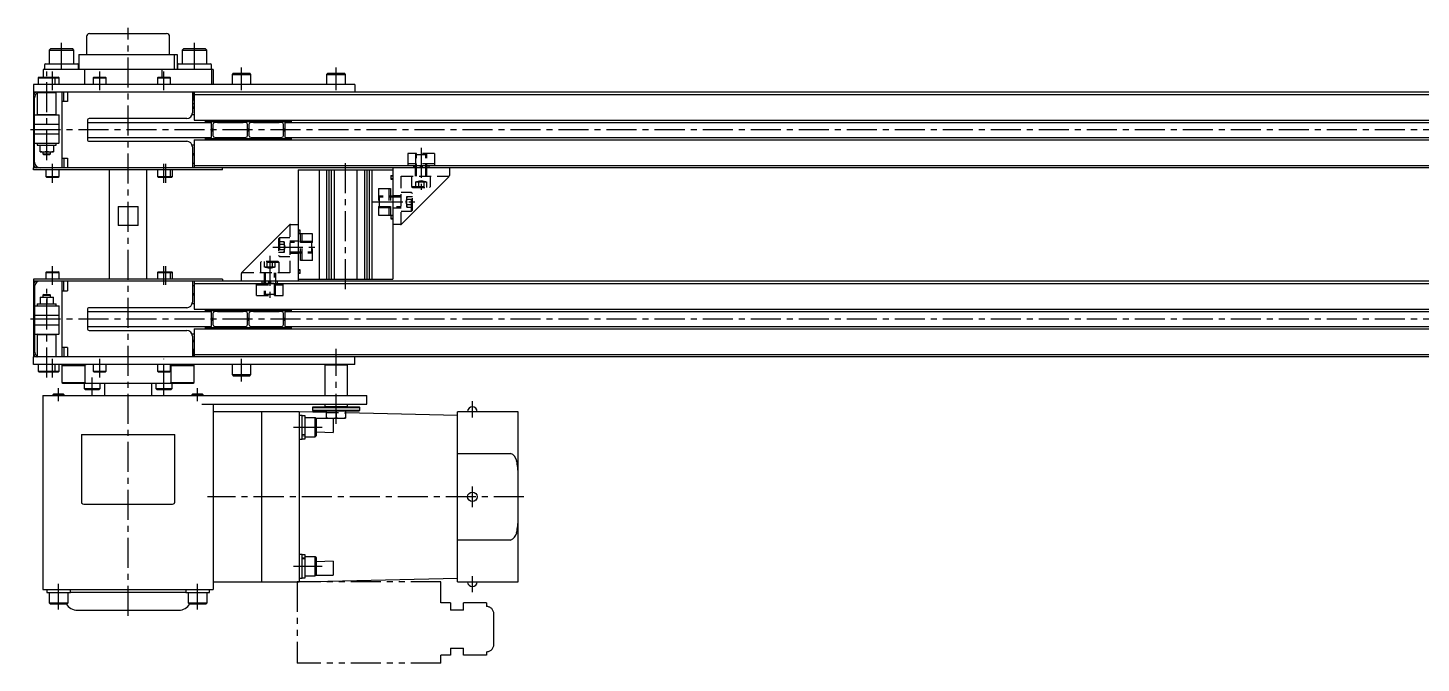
# Model space of a CAD drawing. Extents: x -3 to 4647, y -8 to 2018.
# Drawn here: x 848 to 1585, y 561 to 897 of the extents above; entities that cross this region are included whole.
import ezdxf

# ---------------------------------------------------------------- set-up
doc = ezdxf.new("R2010")
doc.units = 0
doc.header["$LTSCALE"] = 0.5
for name, pattern in [('CENTER', [50.8, 31.75, -6.35, 6.35, -6.35]), ('DASHED', [19.05, 12.7, -6.35]), ('PHANTOM', [63.5, 31.75, -6.35, 6.35, -6.35, 6.35, -6.35])]:
    doc.linetypes.add(name, pattern=pattern)
for name, color, linetype in [('MSM_CENTER', 1, 'CENTER'), ('MSM_CONTINUOUS', 7, 'CONTINUOUS'), ('MSM_DASHED', 4, 'DASHED'), ('MSM_IMAGINARY', 6, 'PHANTOM')]:
    doc.layers.add(name, color=color, linetype=linetype)

msp = doc.modelspace()

# ---------------------------------------------------------------- linework, layer by layer
at = {"layer": 'MSM_CENTER'}
for p, q in [((901.35, 586.4), (901.35, 897.4)), ((866.2, 875.4), (866.2, 889.4)), ((936.5, 875.4), (936.5, 889.4)), ((858.35, 827.4), (858.35, 874.4)), ((861.35, 864.4), (861.35, 874.4)), ((886.35, 864.4), (886.35, 874.4)), ((920.35, 864.4), (920.35, 874.4)), ((961.35, 864.4), (961.35, 876.4)), ((1011.35, 864.4), (1011.35, 876.4)), ((3964.35, 843.4), (848.35, 843.4)), ((1056.35, 833.9), (1056.35, 809.9)), ((861.35, 815.4), (861.35, 825.4)), ((920.35, 815.4), (920.35, 825.4)), ((921.35, 815.4), (921.35, 825.4)), ((1016.35, 759.2), (1016.35, 827.6)), ((1030.85, 805.4), (1054.63, 805.4)), ((977.85, 781.4), (1001.63, 781.4)), ((976.35, 776.9), (976.35, 752.9)), ((861.35, 761.4), (861.35, 771.4)), ((920.35, 761.4), (920.35, 771.4)), ((921.35, 761.4), (921.35, 771.4)), ((858.35, 712.4), (858.35, 759.4)), ((3964.35, 743.4), (848.35, 743.4)), ((861.35, 712.4), (861.35, 722.4)), ((886.35, 712.4), (886.35, 722.4)), ((920.35, 703.1), (920.35, 722.4)), ((961.35, 710.4), (961.35, 722.4)), ((1011.35, 687.9), (1011.35, 727.6)), ((882.35, 703.1), (882.35, 712.4)), ((864.58, 699.9), (864.58, 706.8)), ((938.12, 699.9), (938.12, 706.8)), ((1083.45, 691.4), (1083.45, 699.9)), ((988.85, 686.17), (1003.95, 686.17)), ((1110.65, 649.4), (943.35, 649.4)), ((1083.45, 643.9), (1083.45, 654.9)), ((988.85, 612.63), (1003.95, 612.63)), ((1080.82, 604.4), (1086.07, 604.4)), ((1083.45, 598.9), (1083.45, 607.4)), ((864.58, 589.8), (864.58, 603.4)), ((938.12, 589.8), (938.12, 603.4))]:
    msp.add_line(p, q, dxfattribs=at)
at = {"layer": 'MSM_CONTINUOUS'}
for p, q in [((879.35, 892.8), (879.35, 883.4)), ((880.95, 894.4), (921.75, 894.4)), ((923.35, 883.4), (923.35, 892.8)), ((860.5, 886.4), (859.7, 885.6)), ((859.7, 885.6), (872.7, 885.6)), ((859.7, 885.6), (859.7, 878.4)), ((860.5, 886.4), (871.9, 886.4)), ((872.7, 885.6), (871.9, 886.4)), ((872.7, 878.4), (872.7, 885.6)), ((930.8, 886.4), (930, 885.6)), ((930, 885.6), (930, 878.4)), ((930, 885.6), (943, 885.6)), ((930.8, 886.4), (942.2, 886.4)), ((943, 885.6), (942.2, 886.4)), ((943, 878.4), (943, 885.6)), ((857.2, 877.9), (857.2, 875.4)), ((857.7, 878.4), (874.7, 878.4)), ((875.2, 875.4), (875.2, 877.9)), ((875.33, 883.4), (927.36, 883.4)), ((875.33, 883.4), (875.33, 875.4)), ((925.7, 883.4), (925.7, 875.4)), ((927.36, 883.4), (927.36, 875.4)), ((927.5, 877.9), (927.5, 875.4)), ((928, 878.4), (945, 878.4)), ((945.5, 875.4), (945.5, 877.9)), ((854.28, 871.4), (853.85, 870.97)), ((853.85, 870.97), (862.85, 870.97)), ((853.85, 870.97), (853.85, 867.4)), ((854.28, 871.4), (864.45, 871.4)), ((856.37, 875.4), (856.37, 871.4)), ((946.33, 875.4), (856.37, 875.4)), ((862.85, 870.97), (862.42, 871.4)), ((862.82, 871), (864.85, 871)), ((862.85, 867.4), (862.85, 870.97)), ((864.85, 871), (864.45, 871.4)), ((864.85, 867.4), (864.85, 871)), ((878.39, 875.4), (878.39, 867.4)), ((883.25, 871.4), (882.85, 871)), ((882.85, 871), (889.85, 871)), ((882.85, 871), (882.85, 867.4)), ((883.25, 871.4), (889.45, 871.4)), ((889.85, 871), (889.45, 871.4)), ((889.85, 867.4), (889.85, 871)), ((917.25, 871.4), (916.85, 871)), ((916.85, 871), (916.85, 867.4)), ((916.85, 871), (923.85, 871)), ((917.25, 871.4), (923.45, 871.4)), ((919.24, 875.4), (919.24, 871.4)), ((923.85, 871), (923.45, 871.4)), ((923.85, 867.4), (923.85, 871)), ((945.49, 875.4), (945.49, 867.4)), ((946.33, 875.4), (946.33, 867.4)), ((956.95, 873.4), (956.35, 872.8)), ((956.35, 872.8), (966.35, 872.8)), ((956.35, 872.8), (956.35, 867.4)), ((956.95, 873.4), (965.75, 873.4)), ((966.35, 872.8), (965.75, 873.4)), ((966.35, 867.4), (966.35, 872.8)), ((1006.95, 873.4), (1006.35, 872.8)), ((1006.35, 872.8), (1016.35, 872.8)), ((1006.35, 872.8), (1006.35, 867.4)), ((1006.95, 873.4), (1015.75, 873.4)), ((1016.35, 872.8), (1015.75, 873.4)), ((1016.35, 867.4), (1016.35, 872.8)), ((1021.35, 867.4), (851.35, 867.4)), ((851.35, 867.4), (851.35, 863.4)), ((3961.35, 863.4), (851.35, 863.4)), ((851.35, 863.3), (851.35, 823.5)), ((851.35, 863.3), (851.45, 863.3)), ((851.45, 863.4), (851.45, 863.3)), ((852.55, 863.4), (852.55, 863.33)), ((853.55, 863.4), (853.35, 863.2)), ((853.35, 863.2), (863.35, 863.2)), ((853.35, 863.2), (853.35, 851.6)), ((863.35, 863.2), (863.15, 863.4)), ((863.35, 851.6), (863.35, 863.2)), ((866.35, 863.4), (866.35, 823.4)), ((867.35, 858.4), (867.35, 863.4)), ((869.35, 863.4), (869.35, 858.4)), ((935.35, 863.4), (935.35, 852.4)), ((936.3, 860.09), (936.3, 863.4)), ((936.35, 863.4), (936.35, 848.6)), ((1021.35, 867.4), (1021.35, 863.4)), ((851.85, 826.4), (851.85, 860.4)), ((869.35, 858.4), (866.35, 858.4)), ((935.35, 860.09), (936.3, 860.09)), ((935.35, 859.4), (935.9, 859.4)), ((935.35, 857.4), (936.35, 857.4)), ((936.35, 855.45), (935.35, 855.45)), ((935.9, 859.4), (936.3, 860.09)), ((936.35, 862.2), (3876.35, 862.2)), ((852, 851.4), (864.7, 851.4)), ((853.35, 851.6), (863.35, 851.6)), ((853.35, 851.6), (853.55, 851.4)), ((863.15, 851.4), (863.35, 851.6)), ((864.85, 846.55), (864.85, 851.25)), ((879.85, 848.4), (879.85, 838.4)), ((932.35, 849.4), (880.85, 849.4)), ((936.35, 851.4), (935.18, 851.4)), ((936.35, 854.8), (935.35, 854.8)), ((936.35, 848.6), (3876.35, 848.6)), ((942.31, 847.4), (942.31, 848.6)), ((942.31, 847.85), (949.49, 847.85)), ((949.44, 848.6), (949.44, 847.9)), ((949.44, 847.9), (949.94, 847.4)), ((949.44, 847.9), (961.35, 847.9)), ((960.85, 847.4), (961.35, 847.9)), ((961.3, 847.85), (968.54, 847.85)), ((961.35, 847.9), (961.35, 848.6)), ((968.49, 848.6), (968.49, 847.9)), ((968.49, 847.9), (968.99, 847.4)), ((968.49, 847.9), (980.4, 847.9)), ((979.9, 847.4), (980.4, 847.9)), ((980.35, 847.85), (987.54, 847.85)), ((980.4, 847.9), (980.4, 848.6)), ((987.54, 848.6), (987.54, 847.4)), ((852, 846.4), (864.7, 846.4)), ((852, 841.4), (864.7, 841.4)), ((864.85, 841.55), (864.85, 846.25)), ((864.85, 836.55), (864.85, 841.25)), ((879.85, 847.4), (945.2, 847.4)), ((945.5, 839.7), (945.5, 847.1)), ((945.5, 843.92), (946.25, 843.92)), ((945.5, 843.4), (946.25, 843.4)), ((945.5, 842.88), (946.25, 842.88)), ((946.25, 846.28), (946.25, 840.52)), ((948.6, 847.4), (947.16, 847.27)), ((948.6, 847.4), (962.2, 847.4)), ((963.64, 847.27), (962.2, 847.4)), ((964.55, 840.52), (964.55, 846.28)), ((964.55, 843.92), (965.3, 843.92)), ((964.55, 843.4), (965.3, 843.4)), ((964.55, 842.88), (965.3, 842.88)), ((965.3, 846.28), (965.3, 840.52)), ((967.65, 847.4), (966.21, 847.27)), ((967.65, 847.4), (981.25, 847.4)), ((982.69, 847.27), (981.25, 847.4)), ((983.6, 840.52), (983.6, 846.28)), ((983.6, 843.92), (984.35, 843.92)), ((983.6, 843.4), (984.35, 843.4)), ((983.6, 842.88), (984.35, 842.88)), ((984.35, 847.1), (984.35, 839.7)), ((984.65, 847.4), (3932.85, 847.4)), ((852, 836.4), (864.7, 836.4)), ((853.35, 836.4), (853.35, 835.3)), ((853.35, 835.3), (863.35, 835.3)), ((854.85, 831.9), (854.85, 835.3)), ((858.35, 832.21), (858.35, 835.3)), ((861.85, 835.3), (861.85, 831.9)), ((863.35, 835.3), (863.35, 836.4)), ((879.85, 839.4), (945.2, 839.4)), ((880.85, 837.4), (932.35, 837.4)), ((936.35, 835.4), (935.18, 835.4)), ((935.35, 834.4), (935.35, 823.4)), ((936.35, 838.2), (3876.35, 838.2)), ((936.35, 838.2), (936.35, 823.4)), ((942.31, 838.2), (942.31, 839.4)), ((942.31, 838.95), (949.49, 838.95)), ((947.16, 839.53), (948.6, 839.4)), ((948.6, 839.4), (962.2, 839.4)), ((949.94, 839.4), (949.44, 838.9)), ((949.44, 838.9), (961.35, 838.9)), ((949.44, 838.9), (949.44, 838.2)), ((961.35, 838.9), (960.85, 839.4)), ((961.3, 838.95), (968.54, 838.95)), ((961.35, 838.2), (961.35, 838.9)), ((962.2, 839.4), (963.64, 839.53)), ((966.21, 839.53), (967.65, 839.4)), ((967.65, 839.4), (981.25, 839.4)), ((968.99, 839.4), (968.49, 838.9)), ((968.49, 838.9), (980.4, 838.9)), ((968.49, 838.9), (968.49, 838.2)), ((980.4, 838.9), (979.9, 839.4)), ((980.35, 838.95), (987.54, 838.95)), ((980.4, 838.2), (980.4, 838.9)), ((981.25, 839.4), (982.69, 839.53)), ((984.65, 839.4), (3932.85, 839.4)), ((987.54, 839.4), (987.54, 838.2)), ((854.85, 831.9), (861.85, 831.9)), ((856.35, 831.9), (856.35, 830.83)), ((856.35, 830.83), (856.78, 830.4)), ((856.35, 830.83), (860.35, 830.83)), ((856.78, 830.4), (859.92, 830.4)), ((859.92, 830.4), (860.35, 830.83)), ((860.35, 830.83), (860.35, 831.9)), ((866.35, 828.4), (869.35, 828.4)), ((867.35, 828.4), (867.35, 823.4)), ((869.35, 828.4), (869.35, 823.4)), ((936.35, 830.8), (935.35, 830.8)), ((936.35, 830.15), (935.35, 830.15)), ((935.35, 825.9), (936.35, 825.9)), ((851.45, 823.5), (851.35, 823.5)), ((851.35, 822.4), (851.35, 823.4)), ((3961.35, 823.4), (851.35, 823.4)), ((951.35, 822.4), (851.35, 822.4)), ((851.45, 823.5), (851.45, 823.4)), ((852.55, 823.48), (852.55, 823.4)), ((857.85, 822.4), (857.85, 818.8)), ((857.85, 818.8), (858.25, 818.4)), ((857.85, 818.8), (864.85, 818.8)), ((858.25, 818.4), (864.45, 818.4)), ((864.45, 818.4), (864.85, 818.8)), ((864.85, 818.8), (864.85, 822.4)), ((891.35, 822.4), (891.35, 764.4)), ((911.35, 764.4), (911.35, 822.4)), ((916.85, 822.4), (916.85, 818.8)), ((916.85, 818.8), (924.85, 818.8)), ((916.85, 818.8), (917.25, 818.4)), ((917.25, 818.4), (924.45, 818.4)), ((923.45, 818.4), (923.85, 818.8)), ((923.85, 818.8), (923.85, 822.4)), ((924.45, 818.4), (924.85, 818.8)), ((924.85, 818.8), (924.85, 822.4)), ((936.35, 824.6), (3876.35, 824.6)), ((951.35, 822.4), (951.35, 823.4)), ((991.35, 822.4), (991.35, 763.4)), ((991.35, 822.4), (1041.35, 822.4)), ((1002.35, 822.4), (1002.35, 764.4)), ((1006.35, 822.4), (1006.35, 764.4)), ((1007.57, 822.4), (1007.57, 764.4)), ((1008.85, 822.4), (1008.85, 764.4)), ((1010.35, 822.4), (1010.35, 764.4)), ((1022.35, 822.4), (1022.35, 764.4)), ((1026.35, 822.4), (1026.35, 764.4)), ((1027.57, 822.4), (1027.57, 764.4)), ((1028.85, 822.4), (1028.85, 764.4)), ((1030.35, 822.4), (1030.35, 764.4)), ((1041.35, 823.4), (1041.35, 764.4)), ((1071.06, 818.61), (1046.14, 793.69)), ((1071.35, 823.4), (1071.35, 819.31)), ((896.08, 802.9), (896.08, 792.9)), ((896.08, 802.9), (906.62, 802.9)), ((906.62, 792.9), (906.62, 802.9)), ((906.62, 792.9), (896.08, 792.9)), ((961.64, 768.19), (986.56, 793.11)), ((987.26, 793.4), (991.35, 793.4)), ((1045.43, 793.4), (1041.35, 793.4)), ((858.25, 768.4), (857.85, 768)), ((857.85, 768), (857.85, 764.4)), ((857.85, 768), (864.85, 768)), ((858.25, 768.4), (864.45, 768.4)), ((864.85, 768), (864.45, 768.4)), ((864.85, 764.4), (864.85, 768)), ((917.25, 768.4), (916.85, 768)), ((916.85, 768), (924.85, 768)), ((916.85, 768), (916.85, 764.4)), ((917.25, 768.4), (924.45, 768.4)), ((923.85, 768), (923.45, 768.4)), ((923.85, 764.4), (923.85, 768)), ((924.85, 768), (924.45, 768.4)), ((924.85, 764.4), (924.85, 768)), ((961.35, 763.4), (961.35, 767.49)), ((851.35, 764.4), (851.35, 763.4)), ((951.35, 764.4), (851.35, 764.4)), ((3961.35, 763.4), (851.35, 763.4)), ((851.35, 763.3), (851.35, 723.5)), ((851.45, 763.3), (851.35, 763.3)), ((851.45, 763.3), (851.45, 763.4)), ((851.85, 760.4), (851.85, 726.4)), ((852.55, 763.4), (852.55, 763.33)), ((866.35, 763.4), (866.35, 723.4)), ((867.35, 758.4), (867.35, 763.4)), ((869.35, 763.4), (869.35, 758.4)), ((935.35, 763.4), (935.35, 752.4)), ((936.35, 760.9), (935.35, 760.9)), ((936.35, 763.4), (936.35, 748.6)), ((936.35, 762.2), (3876.35, 762.2)), ((951.35, 764.4), (951.35, 763.4)), ((991.35, 764.4), (1041.35, 764.4)), ((854.85, 754.9), (861.85, 754.9)), ((854.85, 754.9), (854.85, 751.5)), ((856.78, 756.4), (856.35, 755.97)), ((856.35, 755.97), (860.35, 755.97)), ((856.35, 755.97), (856.35, 754.9)), ((856.78, 756.4), (859.92, 756.4)), ((858.35, 754.59), (858.35, 751.5)), ((860.35, 755.97), (859.92, 756.4)), ((860.35, 754.9), (860.35, 755.97)), ((861.85, 751.5), (861.85, 754.9)), ((866.35, 758.4), (869.35, 758.4)), ((936.35, 756.65), (935.35, 756.65)), ((936.35, 756), (935.35, 756)), ((852, 750.4), (864.7, 750.4)), ((852, 745.4), (864.7, 745.4)), ((853.35, 751.5), (863.35, 751.5)), ((853.35, 751.5), (853.35, 750.4)), ((863.35, 750.4), (863.35, 751.5)), ((864.85, 745.55), (864.85, 750.25)), ((864.85, 740.55), (864.85, 745.25)), ((879.85, 748.4), (879.85, 738.4)), ((879.85, 747.4), (945.2, 747.4)), ((932.35, 749.4), (880.85, 749.4)), ((936.35, 751.4), (935.18, 751.4)), ((936.35, 748.6), (3876.35, 748.6)), ((942.31, 747.4), (942.31, 748.6)), ((942.31, 747.85), (949.49, 747.85)), ((945.5, 739.7), (945.5, 747.1)), ((946.25, 746.28), (946.25, 740.52)), ((948.6, 747.4), (947.16, 747.27)), ((948.6, 747.4), (962.2, 747.4)), ((949.44, 748.6), (949.44, 747.9)), ((949.44, 747.9), (949.94, 747.4)), ((949.44, 747.9), (961.35, 747.9)), ((960.85, 747.4), (961.35, 747.9)), ((961.3, 747.85), (968.54, 747.85)), ((961.35, 747.9), (961.35, 748.6)), ((963.64, 747.27), (962.2, 747.4)), ((964.55, 740.52), (964.55, 746.28)), ((965.3, 746.28), (965.3, 740.52)), ((967.65, 747.4), (966.21, 747.27)), ((967.65, 747.4), (981.25, 747.4)), ((968.49, 748.6), (968.49, 747.9)), ((968.49, 747.9), (980.4, 747.9)), ((968.49, 747.9), (968.99, 747.4)), ((979.9, 747.4), (980.4, 747.9)), ((980.35, 747.85), (987.54, 747.85)), ((980.4, 747.9), (980.4, 748.6)), ((982.69, 747.27), (981.25, 747.4)), ((983.6, 740.52), (983.6, 746.28)), ((984.35, 747.1), (984.35, 739.7)), ((984.65, 747.4), (3932.85, 747.4)), ((987.54, 748.6), (987.54, 747.4)), ((852, 740.4), (864.7, 740.4)), ((864.85, 735.55), (864.85, 740.25)), ((879.85, 739.4), (945.2, 739.4)), ((880.85, 737.4), (932.35, 737.4)), ((936.35, 738.2), (3876.35, 738.2)), ((936.35, 738.2), (936.35, 723.4)), ((942.31, 738.2), (942.31, 739.4)), ((942.31, 738.95), (949.49, 738.95)), ((945.5, 743.92), (946.25, 743.92)), ((945.5, 743.4), (946.25, 743.4)), ((945.5, 742.88), (946.25, 742.88)), ((947.16, 739.53), (948.6, 739.4)), ((948.6, 739.4), (962.2, 739.4)), ((949.94, 739.4), (949.44, 738.9)), ((949.44, 738.9), (949.44, 738.2)), ((949.44, 738.9), (961.35, 738.9)), ((961.35, 738.9), (960.85, 739.4)), ((961.3, 738.95), (968.54, 738.95)), ((961.35, 738.2), (961.35, 738.9)), ((962.2, 739.4), (963.64, 739.53)), ((964.55, 743.92), (965.3, 743.92)), ((964.55, 743.4), (965.3, 743.4)), ((964.55, 742.88), (965.3, 742.88)), ((966.21, 739.53), (967.65, 739.4)), ((967.65, 739.4), (981.25, 739.4)), ((968.99, 739.4), (968.49, 738.9)), ((968.49, 738.9), (980.4, 738.9)), ((968.49, 738.9), (968.49, 738.2)), ((980.4, 738.9), (979.9, 739.4)), ((980.35, 738.95), (987.54, 738.95)), ((980.4, 738.2), (980.4, 738.9)), ((981.25, 739.4), (982.69, 739.53)), ((983.6, 743.92), (984.35, 743.92)), ((983.6, 743.4), (984.35, 743.4)), ((983.6, 742.88), (984.35, 742.88)), ((984.65, 739.4), (3932.85, 739.4)), ((987.54, 739.4), (987.54, 738.2)), ((852, 735.4), (864.7, 735.4)), ((853.55, 735.4), (853.35, 735.2)), ((853.35, 735.2), (853.35, 723.6)), ((853.35, 735.2), (863.35, 735.2)), ((863.35, 735.2), (863.15, 735.4)), ((863.35, 723.6), (863.35, 735.2)), ((936.35, 735.4), (935.18, 735.4)), ((935.35, 734.4), (935.35, 723.4)), ((936.35, 732), (935.35, 732)), ((936.35, 731.35), (935.35, 731.35)), ((851.45, 723.5), (851.35, 723.5)), ((3961.35, 723.4), (851.35, 723.4)), ((851.35, 719.4), (851.35, 723.4)), ((851.45, 723.5), (851.45, 723.4)), ((852.55, 723.48), (852.55, 723.4)), ((853.35, 723.6), (853.55, 723.4)), ((853.35, 723.6), (863.35, 723.6)), ((863.15, 723.4), (863.35, 723.6)), ((869.35, 728.4), (866.35, 728.4)), ((867.35, 728.4), (867.35, 723.4)), ((869.35, 728.4), (869.35, 723.4)), ((935.35, 727.4), (935.9, 727.4)), ((935.35, 726.71), (936.3, 726.71)), ((936.3, 726.71), (935.9, 727.4)), ((936.3, 723.4), (936.3, 726.71)), ((936.3, 725.9), (936.35, 725.9)), ((936.35, 724.6), (3876.35, 724.6)), ((1021.35, 719.4), (1021.35, 723.4)), ((1021.35, 719.4), (851.35, 719.4)), ((853.85, 719.4), (853.85, 715.83)), ((853.85, 715.83), (862.85, 715.83)), ((853.85, 715.83), (854.28, 715.4)), ((854.28, 715.4), (864.45, 715.4)), ((862.42, 715.4), (862.85, 715.83)), ((862.82, 715.8), (864.85, 715.8)), ((862.85, 715.83), (862.85, 719.4)), ((864.45, 715.4), (864.85, 715.8)), ((864.85, 715.8), (864.85, 719.4)), ((866.85, 719.4), (866.35, 718.9)), ((866.35, 718.9), (866.35, 709.9)), ((866.35, 718.9), (878.48, 718.9)), ((879.26, 719.4), (878.48, 718.9)), ((878.48, 718.9), (878.48, 709.9)), ((882.85, 719.4), (882.85, 715.8)), ((882.85, 715.8), (883.25, 715.4)), ((882.85, 715.8), (889.85, 715.8)), ((883.25, 715.4), (889.45, 715.4)), ((889.45, 715.4), (889.85, 715.8)), ((889.85, 715.8), (889.85, 719.4)), ((916.85, 719.4), (916.85, 715.8)), ((916.85, 715.8), (923.85, 715.8)), ((916.85, 715.8), (917.25, 715.4)), ((917.25, 715.4), (923.45, 715.4)), ((923.45, 715.4), (923.85, 715.8)), ((923.85, 715.8), (923.85, 719.4)), ((924.21, 718.9), (923.85, 719.14)), ((924.21, 709.9), (924.21, 718.9)), ((924.21, 718.9), (936.35, 718.9)), ((936.35, 718.9), (935.85, 719.4)), ((936.35, 709.9), (936.35, 718.9)), ((956.35, 719.4), (956.35, 714)), ((966.35, 714), (966.35, 719.4)), ((1005.55, 719.4), (1005.35, 719.2)), ((1005.35, 719.2), (1017.35, 719.2)), ((1005.35, 719.2), (1005.35, 702.9)), ((1017.35, 719.2), (1017.15, 719.4)), ((1017.35, 702.9), (1017.35, 719.2)), ((866.35, 709.9), (866.85, 709.4)), ((866.35, 709.9), (878.48, 709.9)), ((866.85, 709.4), (935.85, 709.4)), ((878.1, 709.4), (878.1, 706.6)), ((878.48, 709.9), (879.26, 709.4)), ((886.6, 706.6), (886.6, 709.4)), ((888.85, 709.4), (888.85, 702.9)), ((913.85, 702.9), (913.85, 709.4)), ((916.1, 709.4), (916.1, 706.6)), ((923.44, 709.4), (924.21, 709.9)), ((924.21, 709.9), (936.35, 709.9)), ((924.6, 706.6), (924.6, 709.4)), ((935.85, 709.4), (936.35, 709.9)), ((956.35, 714), (966.35, 714)), ((956.35, 714), (956.95, 713.4)), ((956.95, 713.4), (965.75, 713.4)), ((965.75, 713.4), (966.35, 714)), ((856.35, 702.9), (856.35, 600.4)), ((856.35, 702.9), (1027.65, 702.9)), ((862.08, 703.8), (861.58, 703.3)), ((861.58, 703.3), (861.58, 702.9)), ((861.58, 703.3), (867.58, 703.3)), ((862.08, 703.8), (867.08, 703.8)), ((867.58, 703.3), (867.08, 703.8)), ((867.58, 702.9), (867.58, 703.3)), ((878.1, 706.6), (878.6, 706.1)), ((878.1, 706.6), (886.6, 706.6)), ((878.6, 706.1), (886.1, 706.1)), ((886.1, 706.1), (886.6, 706.6)), ((916.1, 706.6), (924.6, 706.6)), ((916.1, 706.6), (916.6, 706.1)), ((916.6, 706.1), (924.1, 706.1)), ((924.1, 706.1), (924.6, 706.6)), ((935.62, 703.8), (935.12, 703.3)), ((935.12, 703.3), (935.12, 702.9)), ((935.12, 703.3), (941.12, 703.3)), ((935.62, 703.8), (940.62, 703.8)), ((941.12, 703.3), (940.62, 703.8)), ((941.12, 702.9), (941.12, 703.3)), ((1027.65, 698.4), (1027.65, 702.9)), ((940.35, 698.4), (1027.65, 698.4)), ((946.35, 698.4), (946.35, 600.4)), ((991.85, 694.4), (946.35, 694.4)), ((971.85, 694.4), (971.85, 604.4)), ((991.85, 694.4), (991.85, 604.4)), ((1006.35, 694.05), (991.85, 694.4)), ((999.15, 696.9), (998.85, 696.6)), ((998.85, 696.6), (1023.85, 696.6)), ((998.85, 696.6), (998.85, 695.2)), ((998.85, 695.2), (1023.85, 695.2)), ((998.85, 695.2), (999.15, 694.9)), ((999.15, 696.9), (1023.55, 696.9)), ((999.15, 694.9), (1023.55, 694.9)), ((1005.35, 698.4), (1005.35, 697.1)), ((1005.35, 697.1), (1017.35, 697.1)), ((1005.35, 697.1), (1005.55, 696.9)), ((1006.35, 690.9), (1006.35, 694.9)), ((1011.35, 694.9), (1011.35, 691.35)), ((1016.35, 694.9), (1016.35, 690.9)), ((1075.65, 692.4), (1016.35, 693.82)), ((1017.15, 696.9), (1017.35, 697.1)), ((1017.35, 697.1), (1017.35, 698.4)), ((1023.85, 696.6), (1023.55, 696.9)), ((1023.55, 694.9), (1023.85, 695.2)), ((1023.85, 695.2), (1023.85, 696.6)), ((1075.65, 604.4), (1075.65, 694.4)), ((1107.65, 694.4), (1075.65, 694.4)), ((1107.65, 604.4), (1107.65, 694.4)), ((993.45, 692.42), (991.85, 692.42)), ((993.45, 679.92), (993.45, 692.42)), ((994.95, 692.27), (993.45, 692.27)), ((994.95, 680.07), (994.95, 692.27)), ((1000.35, 691.17), (994.95, 691.17)), ((1000.35, 681.17), (1000.35, 691.17)), ((1000.95, 690.57), (1000.35, 691.17)), ((1009.86, 690.84), (1000.68, 690.84)), ((1000.95, 681.77), (1000.95, 690.57)), ((1006.35, 690.9), (1016.35, 690.9)), ((1009.86, 690.84), (1009.86, 683.47)), ((876.69, 682.4), (926.01, 682.4)), ((876.69, 682.4), (876.69, 646.4)), ((926.01, 646.4), (926.01, 682.4)), ((991.85, 679.92), (993.45, 679.92)), ((994.95, 682.08), (993.45, 682.28)), ((993.45, 681.82), (994.95, 681.64)), ((993.45, 680.07), (994.95, 680.07)), ((994.95, 681.17), (1000.35, 681.17)), ((1000.35, 681.17), (1000.95, 681.77)), ((1000.95, 683.76), (1009.86, 683.47)), ((1075.65, 672.32), (1103.65, 672.32)), ((878.44, 645.4), (924.26, 645.4)), ((1103.65, 626.48), (1075.65, 626.48)), ((993.45, 618.88), (991.85, 618.88)), ((993.45, 606.38), (993.45, 618.88)), ((994.95, 618.73), (993.45, 618.73)), ((994.95, 617.16), (993.45, 616.98)), ((993.45, 616.52), (994.95, 616.72)), ((994.95, 606.53), (994.95, 618.73)), ((1000.35, 617.63), (994.95, 617.63)), ((1000.95, 617.03), (1000.35, 617.63)), ((1000.35, 607.63), (1000.35, 617.63)), ((1000.95, 608.23), (1000.95, 617.03)), ((1009.86, 615.33), (1000.95, 615.04)), ((1009.86, 615.33), (1009.86, 607.96)), ((946.35, 604.4), (991.85, 604.4)), ((991.85, 604.4), (1075.65, 606.4)), ((991.85, 606.38), (993.45, 606.38)), ((993.45, 606.53), (994.95, 606.53)), ((994.95, 607.63), (1000.35, 607.63)), ((1000.35, 607.63), (1000.95, 608.23)), ((1000.68, 607.96), (1009.86, 607.96)), ((1075.65, 604.4), (1107.65, 604.4)), ((856.35, 600.4), (946.35, 600.4)), ((858.33, 600.4), (858.33, 598.8)), ((858.33, 598.8), (870.83, 598.8)), ((859.58, 598.8), (859.58, 593.3)), ((869.58, 593.3), (869.58, 598.8)), ((870.83, 598.8), (870.83, 600.4)), ((870.83, 598.9), (931.87, 598.9)), ((931.87, 600.4), (931.87, 598.8)), ((931.87, 598.8), (944.37, 598.8)), ((933.12, 598.8), (933.12, 593.3)), ((943.12, 593.3), (943.12, 598.8)), ((944.37, 598.8), (944.37, 600.4)), ((859.58, 593.3), (869.58, 593.3)), ((859.58, 593.3), (860.08, 592.8)), ((860.08, 592.8), (869.08, 592.8)), ((869.08, 592.8), (869.58, 593.3)), ((933.12, 593.3), (943.12, 593.3)), ((933.12, 593.3), (933.62, 592.8)), ((933.62, 592.8), (942.62, 592.8)), ((942.62, 592.8), (943.12, 593.3)), ((874.61, 589.4), (928.09, 589.4))]:
    msp.add_line(p, q, dxfattribs=at)
msp.add_circle((1083.45, 649.4), 2.5, dxfattribs=at)
for centre, radius, start, end in [((880.95, 892.8), 1.6, 90, 180), ((921.75, 892.8), 1.6, 0, 90), ((857.7, 877.9), 0.5, 90, 180), ((874.7, 877.9), 0.5, 0, 90), ((928, 877.9), 0.5, 90, 180), ((945, 877.9), 0.5, 0, 90), ((853.05, 861.7), 1.7, 90, 180), ((854.85, 860.4), 3, 120, 180), ((852, 851.25), 0.15, 90, 180), ((864.7, 851.25), 0.15, 0, 90), ((880.85, 848.4), 1, 90, 180), ((932.35, 852.4), 3, 270, 0), ((852, 846.55), 0.15, 180, 270), ((852, 846.25), 0.15, 90, 180), ((852, 841.55), 0.15, 180, 270), ((852, 841.25), 0.15, 90, 180), ((864.7, 846.55), 0.15, 270, 0), ((864.7, 846.25), 0.15, 0, 90), ((864.7, 841.55), 0.15, 270, 0), ((864.7, 841.25), 0.15, 0, 90), ((945.2, 847.1), 0.3, 0, 90), ((947.25, 846.28), 1, 95, 180), ((947.25, 840.52), 1, 180, 265), ((963.55, 846.28), 1, 0, 85), ((963.55, 840.52), 1, 275, 0), ((966.3, 846.28), 1, 95, 180), ((966.3, 840.52), 1, 180, 265), ((982.6, 846.28), 1, 0, 85), ((982.6, 840.52), 1, 275, 0), ((984.65, 847.1), 0.3, 90, 180), ((852, 836.55), 0.15, 180, 270), ((864.7, 836.55), 0.15, 270, 0), ((880.85, 838.4), 1, 180, 270), ((932.35, 834.4), 3, 0, 90), ((945.2, 839.7), 0.3, 270, 0), ((984.65, 839.7), 0.3, 180, 270), ((854.85, 826.4), 3, 180, 270), ((856.6, 836.97), 5.07, 249.82054, 290.17946), ((860.1, 836.95), 5.05, 249.74384, 290.25616), ((853.05, 825.1), 1.7, 180, 270), ((1070.35, 819.31), 1, 315, 0), ((987.26, 792.4), 1, 90, 135), ((1045.43, 794.4), 1, 270, 315), ((962.35, 767.49), 1, 135, 180), ((853.05, 761.7), 1.7, 90, 180), ((854.85, 760.4), 3, 90, 180), ((856.6, 749.84), 5.06, 69.77354, 110.22646), ((860.1, 749.84), 5.06, 69.77354, 110.22646), ((932.35, 752.4), 3, 270, 0), ((852, 750.25), 0.15, 90, 180), ((852, 745.55), 0.15, 180, 270), ((852, 745.25), 0.15, 90, 180), ((864.7, 750.25), 0.15, 0, 90), ((864.7, 745.55), 0.15, 270, 0), ((864.7, 745.25), 0.15, 0, 90), ((880.85, 748.4), 1, 90, 180), ((945.2, 747.1), 0.3, 0, 90), ((947.25, 746.28), 1, 95, 180), ((963.55, 746.28), 1, 0, 85), ((966.3, 746.28), 1, 95, 180), ((982.6, 746.28), 1, 0, 85), ((984.65, 747.1), 0.3, 90, 180), ((852, 740.55), 0.15, 180, 270), ((852, 740.25), 0.15, 90, 180), ((864.7, 740.55), 0.15, 270, 0), ((864.7, 740.25), 0.15, 0, 90), ((880.85, 738.4), 1, 180, 270), ((932.35, 734.4), 3, 0, 90), ((945.2, 739.7), 0.3, 270, 0), ((947.25, 740.52), 1, 180, 265), ((963.55, 740.52), 1, 275, 0), ((966.3, 740.52), 1, 180, 265), ((982.6, 740.52), 1, 275, 0), ((984.65, 739.7), 0.3, 180, 270), ((852, 735.55), 0.15, 180, 270), ((864.7, 735.55), 0.15, 270, 0), ((853.05, 725.1), 1.7, 180, 270), ((854.85, 726.4), 3, 180, 240), ((1083.45, 694.4), 2.5, 0, 180), ((1008.85, 698.12), 7.22, 249.74384, 290.25616), ((1013.85, 698.12), 7.22, 249.74384, 290.25616), ((1101.74, 667.44), 5.24, 10.59714, 68.5918), ((1075.76, 661.47), 31.89, 359.36881, 12.56249), ((877.33, 646.41), 0.635, 180.45649, 211.946), ((877.78, 646.72), 1.19, 213.35273, 247.46798), ((878.4, 648.1), 2.7, 246.45229, 270.72539), ((924.3, 648.1), 2.7, 269.27461, 293.54771), ((924.92, 646.72), 1.19, 292.53202, 326.64727), ((925.37, 646.41), 0.635, 328.054, 359.54351), ((1075.76, 637.33), 31.89, 347.43751, 0.63119), ((1101.74, 631.36), 5.24, 291.4082, 349.40286), ((1083.45, 604.4), 2.5, 180, 0), ((874.61, 596.4), 7, 210.94972, 270), ((928.09, 596.4), 7, 270, 329.05028)]:
    msp.add_arc(centre, radius, start, end, dxfattribs=at)
at = {"layer": 'MSM_DASHED'}
for p, q in [((1063.35, 830.9), (1049.35, 830.9)), ((1049.35, 830.9), (1049.35, 824.6)), ((1063.35, 825.4), (1049.35, 825.4)), ((1053.35, 830.9), (1053.35, 818.9)), ((1053.89, 830.9), (1053.35, 830.36)), ((1053.35, 830.36), (1059.35, 830.36)), ((1053.89, 818.9), (1053.89, 830.9)), ((1058.81, 818.9), (1058.81, 830.9)), ((1059.35, 830.36), (1058.81, 830.9)), ((1059.35, 818.9), (1059.35, 830.9)), ((1063.35, 830.9), (1063.35, 824.6)), ((1040.35, 819.4), (1041.35, 819.4)), ((1040.35, 819.4), (1040.35, 817.4)), ((1040.35, 819.1), (1041.35, 819.1)), ((1045.85, 793.49), (1045.85, 818.9)), ((1045.85, 818.9), (1071.26, 818.9)), ((1051.35, 818.9), (1051.35, 813.5)), ((1060.35, 824.4), (1052.35, 824.4)), ((1052.35, 824.4), (1052.35, 823.4)), ((1053.25, 823.4), (1053.25, 818.9)), ((1053.29, 823.4), (1053.29, 824.4)), ((1055.85, 824.4), (1055.85, 823.4)), ((1056.85, 824.4), (1056.85, 823.4)), ((1059.41, 824.4), (1059.41, 823.4)), ((1059.45, 818.9), (1059.45, 823.4)), ((1060.35, 824.4), (1060.35, 823.4)), ((1061.35, 813.5), (1061.35, 818.9)), ((1033.85, 812.4), (1033.85, 798.4)), ((1033.85, 812.4), (1040.15, 812.4)), ((1039.35, 812.4), (1039.35, 798.4)), ((1040.15, 812.4), (1040.15, 798.4)), ((1040.35, 817.7), (1041.35, 817.7)), ((1040.35, 817.4), (1041.35, 817.4)), ((1051.35, 813.5), (1051.95, 812.9)), ((1051.35, 813.5), (1061.35, 813.5)), ((1051.95, 812.9), (1060.75, 812.9)), ((1053.46, 815.9), (1053.46, 812.9)), ((1053.46, 815.9), (1059.24, 815.9)), ((1056.35, 816.57), (1053.85, 815.9)), ((1054.9, 815.9), (1054.9, 812.9)), ((1058.85, 815.9), (1056.35, 816.57)), ((1057.79, 815.9), (1057.79, 812.9)), ((1059.24, 815.9), (1059.24, 812.9)), ((1060.75, 812.9), (1061.35, 813.5)), ((1045.85, 808.4), (1033.85, 808.4)), ((1034.39, 808.4), (1033.85, 807.86)), ((1045.85, 807.86), (1033.85, 807.86)), ((1034.39, 802.4), (1034.39, 808.4)), ((1045.85, 808.5), (1041.35, 808.5)), ((1051.25, 810.4), (1045.85, 810.4)), ((1048.85, 807.9), (1048.18, 805.4)), ((1048.18, 805.4), (1048.85, 802.9)), ((1048.85, 808.29), (1051.85, 808.29)), ((1048.85, 802.51), (1048.85, 808.29)), ((1048.85, 806.84), (1051.85, 806.84)), ((1048.85, 803.96), (1051.85, 803.96)), ((1051.85, 809.8), (1051.25, 810.4)), ((1051.25, 800.4), (1051.25, 810.4)), ((1051.85, 801), (1051.85, 809.8)), ((1033.85, 802.94), (1045.85, 802.94)), ((1033.85, 802.94), (1034.39, 802.4)), ((1033.85, 802.4), (1045.85, 802.4)), ((1033.85, 798.4), (1040.15, 798.4)), ((1040.35, 798.4), (1041.35, 798.4)), ((1040.35, 798.4), (1040.35, 796.4)), ((1040.35, 798.1), (1041.35, 798.1)), ((1040.35, 796.7), (1041.35, 796.7)), ((1040.35, 796.4), (1041.35, 796.4)), ((1041.35, 802.3), (1045.85, 802.3)), ((1045.85, 800.4), (1051.25, 800.4)), ((1048.85, 802.51), (1051.85, 802.51)), ((1051.25, 800.4), (1051.85, 801)), ((986.85, 793.31), (986.85, 767.9)), ((992.35, 790.4), (991.35, 790.4)), ((992.35, 790.1), (991.35, 790.1)), ((992.35, 788.7), (991.35, 788.7)), ((992.35, 788.4), (992.35, 790.4)), ((981.45, 786.4), (980.85, 785.8)), ((980.85, 785.8), (980.85, 777)), ((983.85, 784.29), (980.85, 784.29)), ((983.85, 782.84), (980.85, 782.84)), ((986.85, 786.4), (981.45, 786.4)), ((981.45, 786.4), (981.45, 776.4)), ((983.85, 784.29), (983.85, 778.51)), ((984.52, 781.4), (983.85, 783.9)), ((983.85, 778.9), (984.52, 781.4)), ((991.35, 784.5), (986.85, 784.5)), ((998.31, 784.4), (986.85, 784.4)), ((998.85, 783.86), (986.85, 783.86)), ((992.35, 788.4), (991.35, 788.4)), ((992.55, 774.4), (992.55, 788.4)), ((998.85, 788.4), (992.55, 788.4)), ((993.35, 774.4), (993.35, 788.4)), ((998.85, 783.86), (998.31, 784.4)), ((998.31, 784.4), (998.31, 778.4)), ((998.85, 774.4), (998.85, 788.4)), ((971.95, 773.9), (971.35, 773.3)), ((980.75, 773.9), (971.95, 773.9)), ((973.46, 770.9), (973.46, 773.9)), ((974.9, 770.9), (974.9, 773.9)), ((977.79, 770.9), (977.79, 773.9)), ((979.24, 770.9), (979.24, 773.9)), ((981.35, 773.3), (980.75, 773.9)), ((983.85, 779.96), (980.85, 779.96)), ((983.85, 778.51), (980.85, 778.51)), ((980.85, 777), (981.45, 776.4)), ((981.45, 776.4), (986.85, 776.4)), ((986.85, 778.94), (998.85, 778.94)), ((986.85, 778.4), (998.31, 778.4)), ((986.85, 778.3), (991.35, 778.3)), ((998.85, 774.4), (992.55, 774.4)), ((998.31, 778.4), (998.85, 778.94)), ((986.85, 767.9), (961.44, 767.9)), ((971.35, 773.3), (971.35, 767.9)), ((981.35, 773.3), (971.35, 773.3)), ((973.25, 767.9), (973.25, 763.4)), ((973.35, 767.9), (973.35, 755.9)), ((979.24, 770.9), (973.46, 770.9)), ((973.85, 770.9), (976.35, 770.23)), ((973.89, 767.9), (973.89, 755.9)), ((976.35, 770.23), (978.85, 770.9)), ((978.81, 755.9), (978.81, 767.9)), ((979.35, 755.9), (979.35, 767.9)), ((979.45, 763.4), (979.45, 767.9)), ((981.35, 767.9), (981.35, 773.3)), ((992.35, 769.4), (991.35, 769.4)), ((992.35, 769.1), (991.35, 769.1)), ((992.35, 767.7), (991.35, 767.7)), ((992.35, 767.4), (991.35, 767.4)), ((992.35, 767.4), (992.35, 769.4)), ((969.35, 755.9), (969.35, 762.2)), ((969.35, 761.4), (983.35, 761.4)), ((972.35, 762.4), (972.35, 763.4)), ((972.35, 762.4), (980.35, 762.4)), ((973.29, 762.4), (973.29, 763.4)), ((975.85, 762.4), (975.85, 763.4)), ((976.85, 762.4), (976.85, 763.4)), ((979.41, 763.4), (979.41, 762.4)), ((980.35, 762.4), (980.35, 763.4)), ((983.35, 755.9), (983.35, 762.2)), ((969.35, 755.9), (983.35, 755.9)), ((979.35, 756.44), (973.35, 756.44)), ((973.35, 756.44), (973.89, 755.9)), ((978.81, 755.9), (979.35, 756.44)), ((1006.35, 694.05), (1016.35, 693.82))]:
    msp.add_line(p, q, dxfattribs=at)
at = {"layer": 'MSM_IMAGINARY'}
for p, q in [((1066.85, 604.4), (990.85, 604.4)), ((990.85, 604.4), (990.85, 561.4)), ((1066.85, 593.25), (1066.85, 604.4)), ((1071.85, 593.25), (1066.85, 593.25)), ((1071.85, 593.25), (1071.85, 589.4)), ((1090.85, 593.25), (1078.85, 593.25)), ((1078.85, 589.4), (1078.85, 593.25)), ((1090.85, 593.25), (1090.85, 591.4)), ((1078.85, 589.4), (1071.85, 589.4)), ((1094.85, 571.4), (1094.85, 587.4)), ((1071.85, 569.4), (1078.85, 569.4)), ((1071.85, 569.4), (1071.85, 565.55)), ((1078.85, 565.55), (1078.85, 569.4)), ((1066.85, 561.4), (990.85, 561.4)), ((1071.85, 565.55), (1066.85, 565.55)), ((1066.85, 561.4), (1066.85, 565.55)), ((1090.85, 565.55), (1078.85, 565.55)), ((1090.85, 567.4), (1090.85, 565.55))]:
    msp.add_line(p, q, dxfattribs=at)
for centre, start, end in [((1090.85, 587.4), 0, 90), ((1090.85, 571.4), 270, 0)]:
    msp.add_arc(centre, 4, start, end, dxfattribs=at)

doc.saveas('drawing.dxf')
